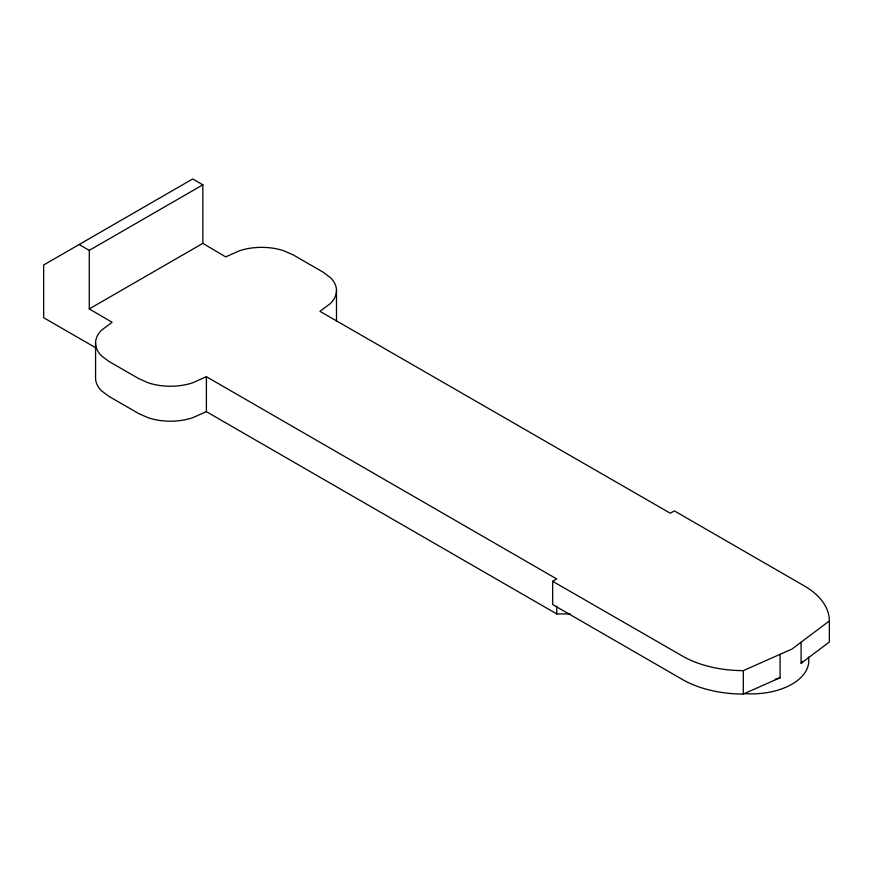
<?xml version="1.0" encoding="UTF-8"?>
<svg xmlns="http://www.w3.org/2000/svg" width="873" height="873" viewBox="0 0 873 873"><rect width="100%" height="100%" fill="white"/><g stroke="black" fill="none" stroke-linecap="round" stroke-linejoin="round"><path stroke-width="1.31" d="M95.583 347.683L43.65 317.707L43.65 265.01L192.704 178.954L202.852 184.814L202.852 243.349L225.671 256.902L239.453 250.791A44.403 25.633 0 0 1 283.867 250.791L293.361 255.003L323.25 272.256L330.54 277.745A44.403 25.633 0 0 1 330.54 303.378L319.954 311.345L670.3 513.237L674.36 510.891L804.153 585.827A86.045 49.674 0 0 1 829.35 620.954L791.986 649.054L743.305 670.628A86.045 49.674 0 0 1 682.468 656.081L552.653 581.298L552.674 604.563L682.468 679.5A86.045 49.674 0 0 0 743.305 694.046L780.102 677.732L780.102 654.314M801.098 642.19L801.098 663.273L829.35 642.026L829.35 620.954M79.137 244.527L89.275 250.376L202.852 184.814M552.653 581.298L556.712 578.952L206.388 376.7L192.606 382.811A44.403 25.633 0 0 1 148.203 382.811L138.698 378.598L108.809 361.346L101.519 355.868A44.403 25.633 0 0 1 101.519 330.223L112.104 322.268L89.275 308.922L202.852 243.349M570.255 613.926L556.734 613.926L206.388 411.663L192.606 417.763A44.403 25.633 0 0 1 148.203 417.763L138.698 413.562L108.809 396.298L101.519 390.82A44.403 25.633 0 0 1 95.572 377.998L95.572 343.045M743.305 670.628L743.305 694.046M556.734 606.124L556.734 613.926M336.487 290.556L336.487 321.308M206.388 376.7L206.388 411.663M89.275 250.376L89.275 308.922M808.42 657.053A57.356 33.119 0 0 1 744.614 693.642M780.102 677.732A57.356 33.119 0 0 1 775.257 679.172M802.854 661.363A57.356 33.119 0 0 1 801.098 663.273"/></g></svg>
